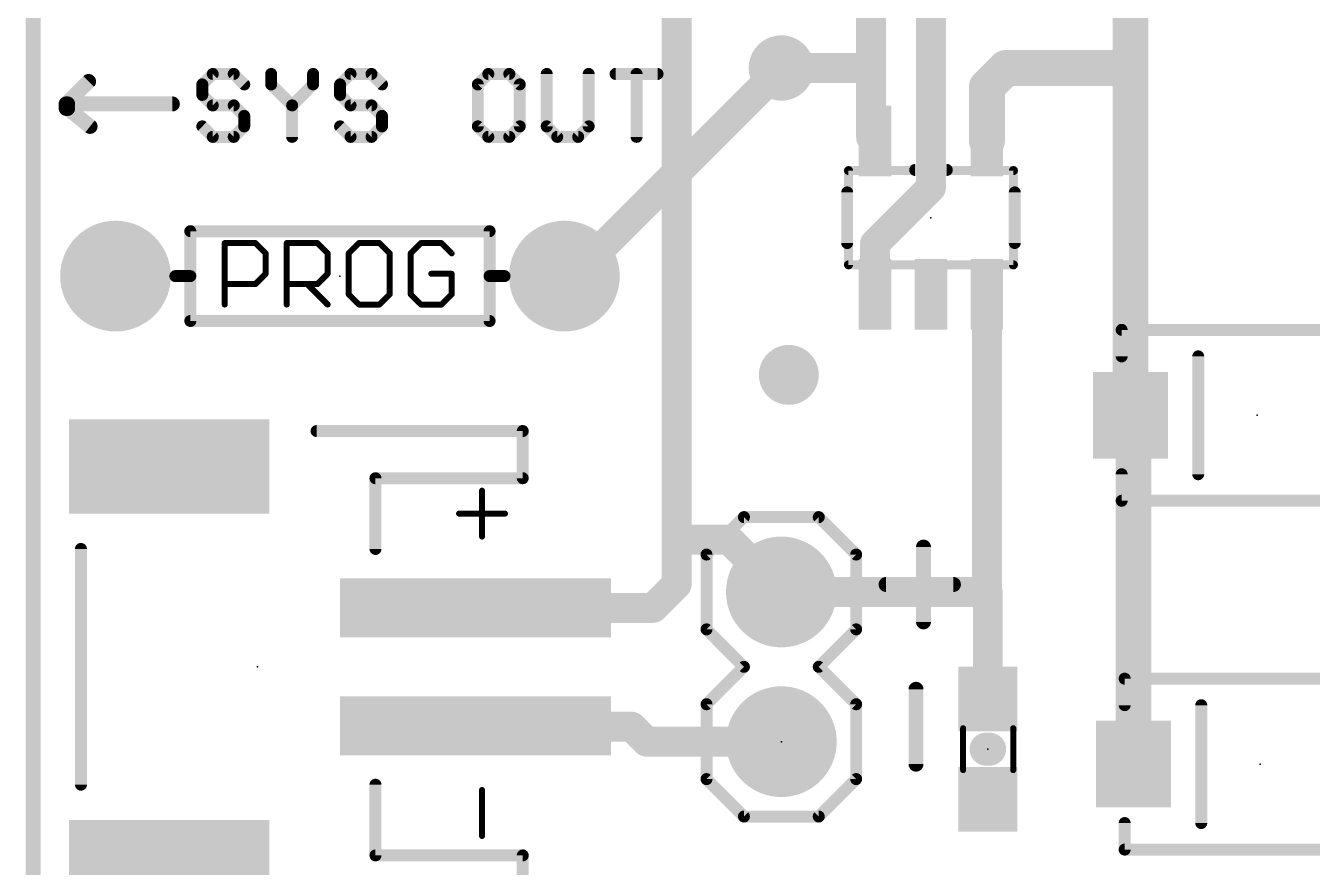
# Model space of a CAD drawing. Extents: x -20 to 87, y -15 to 38.
# Drawn here: x -1.4 to 20.44, y 8.03 to 22.31 of the extents above; entities that cross this region are included whole.
import ezdxf

# ---------------------------------------------------------------- set-up
doc = ezdxf.new("R2010")
doc.units = 0
for name, color, linetype in [('1', 12, 'CONTINUOUS'), ('16', 132, 'CONTINUOUS'), ('17', 110, 'CONTINUOUS'), ('18', 110, 'CONTINUOUS'), ('20', 53, 'CONTINUOUS'), ('21', 41, 'CONTINUOUS'), ('23', 53, 'CONTINUOUS'), ('51', 53, 'CONTINUOUS')]:
    doc.layers.add(name, color=color, linetype=linetype)

# ---------------------------------------------------------------- blocks, each defined once
blk = doc.blocks.new('RECT')
blk.add_solid([(-0.5, -0.5), (0.5, -0.5), (-0.5, 0.5), (0.5, 0.5)])
blk = doc.blocks.new('ROUNDP')
at = {"const_width": 0.5}
blk.add_lwpolyline([(0, -0.25, 1), (0, 0.25, 1), (0, -0.25)], format="xyb", dxfattribs=at)
blk = doc.blocks.new('ROUNDV')
at = {"const_width": 0.5}
blk.add_lwpolyline([(0, -0.25, 1), (0, 0.25, 1), (0, -0.25)], format="xyb", dxfattribs=at)

msp = doc.modelspace()

# ---------------------------------------------------------------- linework, layer by layer
at = {"layer": '1'}
for points, const_width in [([(-1.27, 0), (-1.27, 38.1)], 0.254), ([(12.954, 21.59), (12.954, 29.1084)], 0.508), ([(9.652, 13.589), (9.652, 27.67)], 0.508), ([(17.3572, 21.59), (17.3572, 25.2702)], 0.6096), ([(13.97, 19.558), (13.97, 24.042)], 0.508), ([(11.43, 21.59), (12.954, 21.59)], 0.508), ([(12.954, 20.4161), (12.954, 21.59)], 0.508), ([(14.92, 21.27), (15.24, 21.59)], 0.6096), ([(15.24, 21.59), (17.3572, 21.59)], 0.6096), ([(17.3572, 15.6972), (17.3572, 21.59)], 0.6096), ([(14.92, 20.3501), (14.92, 21.27)], 0.6096), ([(12.954, 20.4161), (13.02, 20.3501)], 0.508), ([(13.02, 18.608), (13.97, 19.558)], 0.508), ([(13.02, 17.7499), (13.02, 18.608)], 0.508), ([(14.92, 17.7499), (14.92, 12.7)], 0.508), ([(17.408, 15.6464), (17.3572, 15.6972)], 0.6096), ([(17.408, 9.779), (17.408, 15.6464)], 0.6096), ([(9.652, 12.827), (9.652, 13.589)], 0.508), ([(10.541, 13.589), (9.652, 13.589)], 0.508), ([(11.43, 12.7), (10.541, 13.589)], 0.508), ([(9.255, 12.43), (9.652, 12.827)], 0.508), ([(11.43, 12.7), (14.92, 12.7)], 0.508), ([(14.9352, 12.6848), (14.92, 12.7)], 0.508), ([(14.9352, 10.883), (14.9352, 12.6848)], 0.508), ([(6.24, 12.43), (9.255, 12.43)], 0.508), ([(7.747, 10.414), (7.62, 10.287)], 0.508), ([(8.89, 10.414), (7.747, 10.414)], 0.508), ([(9.144, 10.16), (8.89, 10.414)], 0.508), ([(11.43, 10.16), (9.144, 10.16)], 0.508)]:
    msp.add_lwpolyline(points, dxfattribs=dict(at, const_width=const_width))
for points, const_width in [([(11.43, 21.717, 1), (11.43, 21.463)], 0.254), ([(13.081, 21.59, 1), (12.827, 21.59)], 0.254), ([(12.954, 21.463, 1), (12.954, 21.717)], 0.254), ([(15.24, 21.7424, 1), (15.24, 21.4376)], 0.3048), ([(15.3478, 21.4822, 1), (15.1322, 21.6978)], 0.3048), ([(17.5096, 21.59, 1), (17.2048, 21.59)], 0.3048), ([(17.3572, 21.4376, 1), (17.3572, 21.7424)], 0.3048), ([(12.827, 21.59, 1), (13.081, 21.59)], 0.254), ([(17.2048, 21.59, 1), (17.5096, 21.59)], 0.3048), ([(14.8122, 21.3778, 1), (15.0278, 21.1622)], 0.3048), ([(15.0724, 21.27, 1), (14.7676, 21.27)], 0.3048), ([(13.0438, 20.5059, 1), (12.8642, 20.3263)], 0.254), ([(12.827, 20.4161, 1), (13.081, 20.4161)], 0.254), ([(12.9302, 20.2603, 1), (13.1098, 20.4399)], 0.254), ([(14.7676, 20.3501, 1), (15.0724, 20.3501)], 0.3048), ([(13.843, 19.558, 1), (14.097, 19.558)], 0.254), ([(14.0598, 19.4682, 1), (13.8802, 19.6478)], 0.254), ([(13.147, 18.608, 1), (12.893, 18.608)], 0.254), ([(12.9302, 18.6978, 1), (13.1098, 18.5182)], 0.254), ([(15.047, 17.7499, 1), (14.793, 17.7499)], 0.254), ([(12.893, 17.7499, 1), (13.147, 17.7499)], 0.254), ([(17.465, 15.805, 1), (17.2494, 15.5894)], 0.3048), ([(17.5604, 15.6464, 1), (17.2556, 15.6464)], 0.3048), ([(17.2048, 15.6972, 1), (17.5096, 15.6972)], 0.3048), ([(17.3002, 15.5386, 1), (17.5158, 15.7542)], 0.3048), ([(9.779, 13.589, 1), (9.525, 13.589)], 0.254), ([(9.652, 13.716, 1), (9.652, 13.462)], 0.254), ([(10.6308, 13.6788, 1), (10.4512, 13.4992)], 0.254), ([(10.541, 13.462, 1), (10.541, 13.716)], 0.254), ([(9.525, 13.589, 1), (9.779, 13.589)], 0.254), ([(9.525, 12.827, 1), (9.779, 12.827)], 0.254), ([(9.7418, 12.7372, 1), (9.5622, 12.9168)], 0.254), ([(11.43, 12.827, 1), (11.43, 12.573)], 0.254), ([(11.3402, 12.6102, 1), (11.5198, 12.7898)], 0.254), ([(15.0098, 12.7898, 1), (14.8302, 12.6102)], 0.254), ([(15.0622, 12.6848, 1), (14.8082, 12.6848)], 0.254), ([(14.8454, 12.595, 1), (15.025, 12.7746)], 0.254), ([(14.92, 12.573, 1), (14.92, 12.827)], 0.254), ([(6.24, 12.557, 1), (6.24, 12.303)], 0.254), ([(9.255, 12.303, 1), (9.255, 12.557)], 0.254), ([(14.793, 12.7, 1), (15.047, 12.7)], 0.254), ([(9.1652, 12.5198, 1), (9.3448, 12.3402)], 0.254), ([(14.8082, 10.883, 1), (15.0622, 10.883)], 0.254), ([(7.5302, 10.3768, 1), (7.7098, 10.1972)], 0.254), ([(7.747, 10.541, 1), (7.747, 10.287)], 0.254), ([(7.8368, 10.3242, 1), (7.6572, 10.5038)], 0.254), ([(8.9798, 10.5038, 1), (8.8002, 10.3242)], 0.254), ([(8.89, 10.287, 1), (8.89, 10.541)], 0.254), ([(9.144, 10.287, 1), (9.144, 10.033)], 0.254), ([(9.0542, 10.0702, 1), (9.2338, 10.2498)], 0.254), ([(11.43, 10.033, 1), (11.43, 10.287)], 0.254), ([(17.2556, 9.779, 1), (17.5604, 9.779)], 0.3048)]:
    msp.add_lwpolyline(points, format="xyb", dxfattribs=dict(at, const_width=const_width))
at = {"layer": '16'}
for points, const_width in [([(-1.27, 0), (-1.27, 38.1)], 0.254), ([(7.8994, 18.0594), (11.43, 21.59)], 0.508), ([(7.747, 18.0594), (7.8994, 18.0594)], 0.508)]:
    msp.add_lwpolyline(points, dxfattribs=dict(at, const_width=const_width))
at = {"layer": '16', "const_width": 0.254}
for points in [[(11.5198, 21.5002, 1), (11.3402, 21.6798)], [(7.747, 18.1864, 1), (7.747, 17.9324)], [(7.8096, 18.1492, 1), (7.9892, 17.9696)], [(7.8994, 17.9324, 1), (7.8994, 18.1864)]]:
    msp.add_lwpolyline(points, format="xyb", dxfattribs=at)
at = {"layer": '20', "const_width": 0.254}
msp.add_lwpolyline([(-1.27, 38.1), (-1.27, 0)], dxfattribs=at)
at = {"layer": '21'}
for points, const_width in [([(-0.7112, 20.9804), (-0.3302, 21.3614)], 0.254), ([(1.7782, 21.4893), (1.6002, 21.3114)], 0.2032), ([(1.6002, 21.3114), (1.6002, 21.1334)], 0.2032), ([(2.1341, 21.4893), (1.7782, 21.4893)], 0.2032), ([(2.312, 21.3114), (2.1341, 21.4893)], 0.2032), ([(2.7696, 21.4893), (2.7696, 21.3114)], 0.2032), ([(2.7696, 21.3114), (3.1255, 20.9555)], 0.2032), ([(3.1255, 20.9555), (3.4814, 21.3114)], 0.2032), ([(3.4814, 21.3114), (3.4814, 21.4893)], 0.2032), ([(4.1169, 21.4893), (3.939, 21.3114)], 0.2032), ([(3.939, 21.3114), (3.939, 21.1334)], 0.2032), ([(4.4729, 21.4893), (4.1169, 21.4893)], 0.2032), ([(4.6508, 21.3114), (4.4729, 21.4893)], 0.2032), ([(6.4557, 21.4893), (6.2778, 21.3114)], 0.2032), ([(6.2778, 21.3114), (6.2778, 20.5996)], 0.2032), ([(6.8116, 21.4893), (6.4557, 21.4893)], 0.2032), ([(6.9896, 21.3114), (6.8116, 21.4893)], 0.2032), ([(6.9896, 20.5996), (6.9896, 21.3114)], 0.2032), ([(7.4472, 21.4893), (7.4472, 20.5996)], 0.2032), ([(8.159, 20.5996), (8.159, 21.4893)], 0.2032), ([(8.6166, 21.4893), (9.3284, 21.4893)], 0.2032), ([(8.9725, 20.4216), (8.9725, 21.4893)], 0.2032), ([(1.6002, 21.1334), (1.7782, 20.9555)], 0.2032), ([(3.939, 21.1334), (4.1169, 20.9555)], 0.2032), ([(-0.6858, 20.9804), (-0.7112, 20.955)], 0.254), ([(-0.7112, 20.955), (-0.7112, 20.9804)], 0.254), ([(-0.7112, 20.9042), (-0.6858, 20.9042)], 0.254), ([(1.0922, 20.9804), (-0.6858, 20.9804)], 0.254), ([(-0.6858, 20.9042), (-0.3048, 20.5994)], 0.254), ([(1.7782, 20.9555), (2.1341, 20.9555)], 0.2032), ([(2.1341, 20.9555), (2.312, 20.7775)], 0.2032), ([(3.1255, 20.9555), (3.1255, 20.4216)], 0.2032), ([(4.1169, 20.9555), (4.4729, 20.9555)], 0.2032), ([(4.4729, 20.9555), (4.6508, 20.7775)], 0.2032), ([(2.312, 20.7775), (2.312, 20.5996)], 0.2032), ([(4.6508, 20.7775), (4.6508, 20.5996)], 0.2032), ([(1.7782, 20.4216), (1.6002, 20.5996)], 0.2032), ([(2.312, 20.5996), (2.1341, 20.4216)], 0.2032), ([(4.1169, 20.4216), (3.939, 20.5996)], 0.2032), ([(4.6508, 20.5996), (4.4729, 20.4216)], 0.2032), ([(6.2778, 20.5996), (6.4557, 20.4216)], 0.2032), ([(6.8116, 20.4216), (6.9896, 20.5996)], 0.2032), ([(7.4472, 20.5996), (7.6251, 20.4216)], 0.2032), ([(7.981, 20.4216), (8.159, 20.5996)], 0.2032), ([(2.1341, 20.4216), (1.7782, 20.4216)], 0.2032), ([(4.4729, 20.4216), (4.1169, 20.4216)], 0.2032), ([(6.4557, 20.4216), (6.8116, 20.4216)], 0.2032), ([(7.6251, 20.4216), (7.981, 20.4216)], 0.2032), ([(13.7016, 19.8604), (14.2384, 19.8604)], 0.2032), ([(12.5476, 18.6206), (12.5476, 19.4794)], 0.2032), ([(15.3924, 19.4794), (15.3924, 18.6206)], 0.2032), ([(1.397, 18.8214), (6.477, 18.8214)], 0.2032), ([(1.397, 18.0594), (1.397, 18.8214)], 0.2032), ([(6.477, 18.8214), (6.477, 18.0594)], 0.2032), ([(1.9812, 17.5768), (1.9812, 18.6191)], 0.1016), ([(1.9812, 18.6191), (2.5023, 18.6191)], 0.1016), ([(2.5023, 18.6191), (2.6761, 18.4454)], 0.1016), ([(3.0337, 17.5768), (3.0337, 18.6191)], 0.1016), ([(3.0337, 18.6191), (3.5548, 18.6191)], 0.1016), ([(3.5548, 18.6191), (3.7285, 18.4454)], 0.1016), ([(4.2598, 18.6191), (4.0861, 18.4454)], 0.1016), ([(4.6073, 18.6191), (4.2598, 18.6191)], 0.1016), ([(4.781, 18.4454), (4.6073, 18.6191)], 0.1016), ([(5.3123, 18.6191), (5.1386, 18.4454)], 0.1016), ([(5.6597, 18.6191), (5.3123, 18.6191)], 0.1016), ([(5.8334, 18.4454), (5.6597, 18.6191)], 0.1016), ([(2.6761, 18.4454), (2.6761, 18.0979)], 0.1016), ([(3.7285, 18.4454), (3.7285, 18.0979)], 0.1016), ([(4.0861, 18.4454), (4.0861, 17.7505)], 0.1016), ([(4.781, 17.7505), (4.781, 18.4454)], 0.1016), ([(5.1386, 18.4454), (5.1386, 17.7505)], 0.1016), ([(1.397, 18.0594), (1.143, 18.0594)], 0.2032), ([(1.397, 17.2974), (1.397, 18.0594)], 0.2032), ([(2.6761, 18.0979), (2.5023, 17.9242)], 0.1016), ([(3.7285, 18.0979), (3.5548, 17.9242)], 0.1016), ([(5.8334, 18.0979), (5.486, 18.0979)], 0.1016), ([(5.8334, 17.7505), (5.8334, 18.0979)], 0.1016), ([(6.477, 18.0594), (6.477, 17.2974)], 0.2032), ([(6.477, 18.0594), (6.731, 18.0594)], 0.2032), ([(2.5023, 17.9242), (1.9812, 17.9242)], 0.1016), ([(3.5548, 17.9242), (3.0337, 17.9242)], 0.1016), ([(3.3811, 17.9242), (3.7285, 17.5768)], 0.1016), ([(4.0861, 17.7505), (4.2598, 17.5768)], 0.1016), ([(4.6073, 17.5768), (4.781, 17.7505)], 0.1016), ([(5.1386, 17.7505), (5.3123, 17.5768)], 0.1016), ([(5.6597, 17.5768), (5.8334, 17.7505)], 0.1016), ([(4.2598, 17.5768), (4.6073, 17.5768)], 0.1016), ([(5.3123, 17.5768), (5.6597, 17.5768)], 0.1016), ([(6.477, 17.2974), (1.397, 17.2974)], 0.2032), ([(17.2072, 16.6972), (17.2072, 17.1472)], 0.2032), ([(17.2072, 17.1472), (21.8072, 17.1472)], 0.2032), ([(18.5072, 14.6972), (18.5072, 16.6972)], 0.2032), ([(7.04, 15.43), (3.54, 15.43)], 0.2032), ([(7.04, 14.63), (7.04, 15.43)], 0.2032), ([(4.54, 13.43), (4.54, 14.63)], 0.2032), ([(4.54, 14.63), (7.04, 14.63)], 0.2032), ([(17.2072, 14.2472), (17.2072, 14.6972)], 0.2032), ([(21.8072, 14.2472), (17.2072, 14.2472)], 0.2032), ([(10.16, 13.335), (10.795, 13.97)], 0.2032), ([(10.795, 13.97), (12.065, 13.97)], 0.2032), ([(12.065, 13.97), (12.7, 13.335)], 0.2032), ([(13.843, 12.192), (13.843, 13.462)], 0.254), ([(-0.46, 13.43), (-0.46, 9.43)], 0.2032), ([(10.16, 12.065), (10.16, 13.335)], 0.2032), ([(12.7, 13.335), (12.7, 12.065)], 0.2032), ([(13.208, 12.827), (14.351, 12.827)], 0.254), ([(10.795, 11.43), (10.16, 12.065)], 0.2032), ([(12.7, 12.065), (12.065, 11.43)], 0.2032), ([(10.16, 10.795), (10.795, 11.43)], 0.2032), ([(12.065, 11.43), (12.7, 10.795)], 0.2032), ([(13.716, 11.049), (13.716, 9.779)], 0.254), ([(17.258, 10.779), (17.258, 11.229)], 0.2032), ([(17.258, 11.229), (21.858, 11.229)], 0.2032), ([(10.16, 9.525), (10.16, 10.795)], 0.2032), ([(12.7, 10.795), (12.7, 9.525)], 0.2032), ([(18.558, 8.779), (18.558, 10.779)], 0.2032), ([(14.9657, 10.033), (14.9047, 10.033)], 0.5588), ([(10.16, 9.525), (10.795, 8.89)], 0.2032), ([(12.065, 8.89), (12.7, 9.525)], 0.2032), ([(4.54, 8.23), (4.54, 9.43)], 0.2032), ([(10.795, 8.89), (12.065, 8.89)], 0.2032), ([(17.258, 8.329), (17.258, 8.779)], 0.2032), ([(7.04, 8.23), (4.54, 8.23)], 0.2032), ([(7.04, 7.43), (7.04, 8.23)], 0.2032), ([(21.858, 8.329), (17.258, 8.329)], 0.2032)]:
    msp.add_lwpolyline(points, dxfattribs=dict(at, const_width=const_width))
for points, const_width in [([(-0.2853, 21.3165, 1), (-0.3751, 21.4063)], 0.127), ([(1.651, 21.3114, 1), (1.5494, 21.3114)], 0.1016), ([(1.7782, 21.5401, 1), (1.7782, 21.4385)], 0.1016), ([(1.8141, 21.4534, 1), (1.7422, 21.5252)], 0.1016), ([(2.17, 21.5252, 1), (2.0981, 21.4534)], 0.1016), ([(2.1341, 21.4385, 1), (2.1341, 21.5401)], 0.1016), ([(2.8204, 21.4893, 1), (2.7188, 21.4893)], 0.1016), ([(2.8055, 21.3473, 1), (2.7337, 21.2754)], 0.1016), ([(3.5322, 21.4893, 1), (3.4306, 21.4893)], 0.1016), ([(3.5173, 21.2754, 1), (3.4455, 21.3473)], 0.1016), ([(3.9898, 21.3114, 1), (3.8882, 21.3114)], 0.1016), ([(4.1169, 21.5401, 1), (4.1169, 21.4385)], 0.1016), ([(4.1529, 21.4534, 1), (4.081, 21.5252)], 0.1016), ([(4.5088, 21.5252, 1), (4.4369, 21.4534)], 0.1016), ([(4.4729, 21.4385, 1), (4.4729, 21.5401)], 0.1016), ([(6.3286, 21.3114, 1), (6.227, 21.3114)], 0.1016), ([(6.4557, 21.5401, 1), (6.4557, 21.4385)], 0.1016), ([(6.4917, 21.4534, 1), (6.4198, 21.5252)], 0.1016), ([(6.8476, 21.5252, 1), (6.7757, 21.4534)], 0.1016), ([(6.8116, 21.4385, 1), (6.8116, 21.5401)], 0.1016), ([(7.0404, 21.3114, 1), (6.9388, 21.3114)], 0.1016), ([(7.498, 21.4893, 1), (7.3964, 21.4893)], 0.1016), ([(8.2098, 21.4893, 1), (8.1082, 21.4893)], 0.1016), ([(8.6166, 21.5401, 1), (8.6166, 21.4385)], 0.1016), ([(9.0233, 21.4893, 1), (8.9217, 21.4893)], 0.1016), ([(9.3284, 21.4385, 1), (9.3284, 21.5401)], 0.1016), ([(1.5643, 21.3473, 1), (1.6361, 21.2754)], 0.1016), ([(1.6361, 21.1693, 1), (1.5643, 21.0975)], 0.1016), ([(2.2761, 21.2754, 1), (2.3479, 21.3473)], 0.1016), ([(2.7188, 21.3114, 1), (2.8204, 21.3114)], 0.1016), ([(3.4306, 21.3114, 1), (3.5322, 21.3114)], 0.1016), ([(3.9031, 21.3473, 1), (3.9749, 21.2754)], 0.1016), ([(3.9749, 21.1693, 1), (3.9031, 21.0975)], 0.1016), ([(4.6149, 21.2754, 1), (4.6867, 21.3473)], 0.1016), ([(6.2419, 21.3473, 1), (6.3137, 21.2754)], 0.1016), ([(6.9537, 21.2754, 1), (7.0255, 21.3473)], 0.1016), ([(-0.6477, 20.9804, 1), (-0.7747, 20.9804)], 0.127), ([(-0.7561, 21.0253, 1), (-0.6663, 20.9355)], 0.127), ([(-0.7561, 20.9999, 1), (-0.6663, 20.9101)], 0.127), ([(-0.7112, 20.9677, 1), (-0.7112, 20.8407)], 0.127), ([(-0.7747, 20.955, 1), (-0.6477, 20.955)], 0.127), ([(-0.6858, 21.0439, 1), (-0.6858, 20.9169)], 0.127), ([(-0.6461, 20.9538, 1), (-0.7255, 20.8546)], 0.127), ([(-0.6409, 20.9355, 1), (-0.7307, 21.0253)], 0.127), ([(-0.6858, 20.8407, 1), (-0.6858, 20.9677)], 0.127), ([(1.0922, 20.9169, 1), (1.0922, 21.0439)], 0.127), ([(1.5494, 21.1334, 1), (1.651, 21.1334)], 0.1016), ([(1.7782, 21.0063, 1), (1.7782, 20.9047)], 0.1016), ([(1.7422, 20.9195, 1), (1.8141, 20.9914)], 0.1016), ([(2.17, 20.9914, 1), (2.0981, 20.9195)], 0.1016), ([(2.1341, 20.9047, 1), (2.1341, 21.0063)], 0.1016), ([(3.1763, 20.9555, 1), (3.0747, 20.9555)], 0.1016), ([(3.0896, 20.9914, 1), (3.1614, 20.9195)], 0.1016), ([(3.0896, 20.9195, 1), (3.1614, 20.9914)], 0.1016), ([(3.8882, 21.1334, 1), (3.9898, 21.1334)], 0.1016), ([(4.1169, 21.0063, 1), (4.1169, 20.9047)], 0.1016), ([(4.081, 20.9195, 1), (4.1529, 20.9914)], 0.1016), ([(4.5088, 20.9914, 1), (4.4369, 20.9195)], 0.1016), ([(4.4729, 20.9047, 1), (4.4729, 21.0063)], 0.1016), ([(2.3628, 20.7775, 1), (2.2612, 20.7775)], 0.1016), ([(2.2761, 20.7416, 1), (2.3479, 20.8134)], 0.1016), ([(4.7016, 20.7775, 1), (4.6, 20.7775)], 0.1016), ([(4.6149, 20.7416, 1), (4.6867, 20.8134)], 0.1016), ([(-0.3445, 20.5498, 1), (-0.2651, 20.649)], 0.127), ([(1.6361, 20.6355, 1), (1.5643, 20.5636)], 0.1016), ([(2.2612, 20.5996, 1), (2.3628, 20.5996)], 0.1016), ([(2.3479, 20.5636, 1), (2.2761, 20.6355)], 0.1016), ([(3.9749, 20.6355, 1), (3.9031, 20.5636)], 0.1016), ([(4.6, 20.5996, 1), (4.7016, 20.5996)], 0.1016), ([(4.6867, 20.5636, 1), (4.6149, 20.6355)], 0.1016), ([(6.3137, 20.6355, 1), (6.2419, 20.5636)], 0.1016), ([(6.227, 20.5996, 1), (6.3286, 20.5996)], 0.1016), ([(6.9388, 20.5996, 1), (7.0404, 20.5996)], 0.1016), ([(7.0255, 20.5636, 1), (6.9537, 20.6355)], 0.1016), ([(7.4831, 20.6355, 1), (7.4113, 20.5636)], 0.1016), ([(7.3964, 20.5996, 1), (7.498, 20.5996)], 0.1016), ([(8.1082, 20.5996, 1), (8.2098, 20.5996)], 0.1016), ([(8.1949, 20.5636, 1), (8.1231, 20.6355)], 0.1016), ([(1.7782, 20.4724, 1), (1.7782, 20.3708)], 0.1016), ([(1.7422, 20.3857, 1), (1.8141, 20.4575)], 0.1016), ([(2.0981, 20.4575, 1), (2.17, 20.3857)], 0.1016), ([(2.1341, 20.3708, 1), (2.1341, 20.4724)], 0.1016), ([(3.0747, 20.4216, 1), (3.1763, 20.4216)], 0.1016), ([(4.1169, 20.4724, 1), (4.1169, 20.3708)], 0.1016), ([(4.081, 20.3857, 1), (4.1529, 20.4575)], 0.1016), ([(4.4369, 20.4575, 1), (4.5088, 20.3857)], 0.1016), ([(4.4729, 20.3708, 1), (4.4729, 20.4724)], 0.1016), ([(6.4557, 20.4724, 1), (6.4557, 20.3708)], 0.1016), ([(6.4198, 20.3857, 1), (6.4917, 20.4575)], 0.1016), ([(6.7757, 20.4575, 1), (6.8476, 20.3857)], 0.1016), ([(6.8116, 20.3708, 1), (6.8116, 20.4724)], 0.1016), ([(7.6251, 20.4724, 1), (7.6251, 20.3708)], 0.1016), ([(7.5892, 20.3857, 1), (7.6611, 20.4575)], 0.1016), ([(7.9451, 20.4575, 1), (8.017, 20.3857)], 0.1016), ([(7.981, 20.3708, 1), (7.981, 20.4724)], 0.1016), ([(8.9217, 20.4216, 1), (9.0233, 20.4216)], 0.1016), ([(13.7016, 19.9112, 1), (13.7016, 19.8096)], 0.1016), ([(14.2384, 19.8096, 1), (14.2384, 19.9112)], 0.1016), ([(12.5984, 19.4794, 1), (12.4968, 19.4794)], 0.1016), ([(15.4432, 19.4794, 1), (15.3416, 19.4794)], 0.1016), ([(1.397, 18.8722, 1), (1.397, 18.7706)], 0.1016), ([(1.4478, 18.8214, 1), (1.3462, 18.8214)], 0.1016), ([(6.5278, 18.8214, 1), (6.4262, 18.8214)], 0.1016), ([(6.477, 18.7706, 1), (6.477, 18.8722)], 0.1016), ([(2.0066, 18.6191, 1), (1.9558, 18.6191)], 0.0508), ([(1.9812, 18.6445, 1), (1.9812, 18.5937)], 0.0508), ([(2.5203, 18.6371, 1), (2.4844, 18.6011)], 0.0508), ([(2.5023, 18.5937, 1), (2.5023, 18.6445)], 0.0508), ([(3.0591, 18.6191, 1), (3.0083, 18.6191)], 0.0508), ([(3.0337, 18.6445, 1), (3.0337, 18.5937)], 0.0508), ([(3.5728, 18.6371, 1), (3.5368, 18.6011)], 0.0508), ([(3.5548, 18.5937, 1), (3.5548, 18.6445)], 0.0508), ([(4.2598, 18.6445, 1), (4.2598, 18.5937)], 0.0508), ([(4.2778, 18.6011, 1), (4.2419, 18.6371)], 0.0508), ([(4.6252, 18.6371, 1), (4.5893, 18.6011)], 0.0508), ([(4.6073, 18.5937, 1), (4.6073, 18.6445)], 0.0508), ([(5.3123, 18.6445, 1), (5.3123, 18.5937)], 0.0508), ([(5.3303, 18.6011, 1), (5.2943, 18.6371)], 0.0508), ([(5.6777, 18.6371, 1), (5.6418, 18.6011)], 0.0508), ([(5.6597, 18.5937, 1), (5.6597, 18.6445)], 0.0508), ([(12.4968, 18.6206, 1), (12.5984, 18.6206)], 0.1016), ([(15.3416, 18.6206, 1), (15.4432, 18.6206)], 0.1016), ([(2.7015, 18.4454, 1), (2.6507, 18.4454)], 0.0508), ([(2.6581, 18.4274, 1), (2.694, 18.4633)], 0.0508), ([(3.7539, 18.4454, 1), (3.7031, 18.4454)], 0.0508), ([(3.7106, 18.4274, 1), (3.7465, 18.4633)], 0.0508), ([(4.1115, 18.4454, 1), (4.0607, 18.4454)], 0.0508), ([(4.0682, 18.4633, 1), (4.1041, 18.4274)], 0.0508), ([(4.8064, 18.4454, 1), (4.7556, 18.4454)], 0.0508), ([(4.763, 18.4274, 1), (4.7989, 18.4633)], 0.0508), ([(5.164, 18.4454, 1), (5.1132, 18.4454)], 0.0508), ([(5.1206, 18.4633, 1), (5.1565, 18.4274)], 0.0508), ([(5.8155, 18.4274, 1), (5.8514, 18.4633)], 0.0508), ([(1.143, 18.1102, 1), (1.143, 18.0086)], 0.1016), ([(1.4478, 18.0594, 1), (1.3462, 18.0594)], 0.1016), ([(1.397, 18.0086, 1), (1.397, 18.1102)], 0.1016), ([(2.694, 18.08, 1), (2.6581, 18.1159)], 0.0508), ([(3.7465, 18.08, 1), (3.7106, 18.1159)], 0.0508), ([(5.486, 18.1233, 1), (5.486, 18.0725)], 0.0508), ([(5.8588, 18.0979, 1), (5.808, 18.0979)], 0.0508), ([(5.8334, 18.0725, 1), (5.8334, 18.1233)], 0.0508), ([(6.5278, 18.0594, 1), (6.4262, 18.0594)], 0.1016), ([(6.477, 18.1102, 1), (6.477, 18.0086)], 0.1016), ([(6.731, 18.0086, 1), (6.731, 18.1102)], 0.1016), ([(1.3462, 18.0594, 1), (1.4478, 18.0594)], 0.1016), ([(1.9812, 17.9496, 1), (1.9812, 17.8988)], 0.0508), ([(2.4844, 17.9422, 1), (2.5203, 17.9063)], 0.0508), ([(2.5023, 17.8988, 1), (2.5023, 17.9496)], 0.0508), ([(2.6507, 18.0979, 1), (2.7015, 18.0979)], 0.0508), ([(3.0337, 17.9496, 1), (3.0337, 17.8988)], 0.0508), ([(3.399, 17.9422, 1), (3.3631, 17.9063)], 0.0508), ([(3.5368, 17.9422, 1), (3.5728, 17.9063)], 0.0508), ([(3.5548, 17.8988, 1), (3.5548, 17.9496)], 0.0508), ([(3.7031, 18.0979, 1), (3.7539, 18.0979)], 0.0508), ([(6.4262, 18.0594, 1), (6.5278, 18.0594)], 0.1016), ([(4.0607, 17.7505, 1), (4.1115, 17.7505)], 0.0508), ([(4.1041, 17.7685, 1), (4.0682, 17.7326)], 0.0508), ([(4.7556, 17.7505, 1), (4.8064, 17.7505)], 0.0508), ([(4.7989, 17.7326, 1), (4.763, 17.7685)], 0.0508), ([(5.1565, 17.7685, 1), (5.1206, 17.7326)], 0.0508), ([(5.1132, 17.7505, 1), (5.164, 17.7505)], 0.0508), ([(5.808, 17.7505, 1), (5.8588, 17.7505)], 0.0508), ([(5.8514, 17.7326, 1), (5.8155, 17.7685)], 0.0508), ([(1.9558, 17.5768, 1), (2.0066, 17.5768)], 0.0508), ([(3.0083, 17.5768, 1), (3.0591, 17.5768)], 0.0508), ([(3.7106, 17.5588, 1), (3.7465, 17.5948)], 0.0508), ([(4.2598, 17.6022, 1), (4.2598, 17.5514)], 0.0508), ([(4.2419, 17.5588, 1), (4.2778, 17.5948)], 0.0508), ([(4.5893, 17.5948, 1), (4.6252, 17.5588)], 0.0508), ([(4.6073, 17.5514, 1), (4.6073, 17.6022)], 0.0508), ([(5.3123, 17.6022, 1), (5.3123, 17.5514)], 0.0508), ([(5.2943, 17.5588, 1), (5.3303, 17.5948)], 0.0508), ([(5.6418, 17.5948, 1), (5.6777, 17.5588)], 0.0508), ([(5.6597, 17.5514, 1), (5.6597, 17.6022)], 0.0508), ([(1.397, 17.3482, 1), (1.397, 17.2466)], 0.1016), ([(1.3462, 17.2974, 1), (1.4478, 17.2974)], 0.1016), ([(6.4262, 17.2974, 1), (6.5278, 17.2974)], 0.1016), ([(6.477, 17.2466, 1), (6.477, 17.3482)], 0.1016), ([(17.258, 17.1472, 1), (17.1564, 17.1472)], 0.1016), ([(17.2072, 17.198, 1), (17.2072, 17.0964)], 0.1016), ([(17.1564, 16.6972, 1), (17.258, 16.6972)], 0.1016), ([(18.558, 16.6972, 1), (18.4564, 16.6972)], 0.1016), ([(3.54, 15.4808, 1), (3.54, 15.3792)], 0.1016), ([(7.0908, 15.43, 1), (6.9892, 15.43)], 0.1016), ([(7.04, 15.3792, 1), (7.04, 15.4808)], 0.1016), ([(4.5908, 14.63, 1), (4.4892, 14.63)], 0.1016), ([(4.54, 14.6808, 1), (4.54, 14.5792)], 0.1016), ([(6.9892, 14.63, 1), (7.0908, 14.63)], 0.1016), ([(7.04, 14.5792, 1), (7.04, 14.6808)], 0.1016), ([(17.258, 14.6972, 1), (17.1564, 14.6972)], 0.1016), ([(18.4564, 14.6972, 1), (18.558, 14.6972)], 0.1016), ([(17.2072, 14.298, 1), (17.2072, 14.1964)], 0.1016), ([(17.1564, 14.2472, 1), (17.258, 14.2472)], 0.1016), ([(10.795, 14.0208, 1), (10.795, 13.9192)], 0.1016), ([(10.8309, 13.9341, 1), (10.7591, 14.0059)], 0.1016), ([(12.1009, 14.0059, 1), (12.0291, 13.9341)], 0.1016), ([(12.065, 13.9192, 1), (12.065, 14.0208)], 0.1016), ([(13.9065, 13.462, 1), (13.7795, 13.462)], 0.127), ([(-0.4092, 13.43, 1), (-0.5108, 13.43)], 0.1016), ([(4.4892, 13.43, 1), (4.5908, 13.43)], 0.1016), ([(10.2108, 13.335, 1), (10.1092, 13.335)], 0.1016), ([(10.1241, 13.3709, 1), (10.1959, 13.2991)], 0.1016), ([(12.7508, 13.335, 1), (12.6492, 13.335)], 0.1016), ([(12.6641, 13.2991, 1), (12.7359, 13.3709)], 0.1016), ([(13.208, 12.8905, 1), (13.208, 12.7635)], 0.127), ([(14.351, 12.7635, 1), (14.351, 12.8905)], 0.127), ([(13.7795, 12.192, 1), (13.9065, 12.192)], 0.127), ([(10.1959, 12.1009, 1), (10.1241, 12.0291)], 0.1016), ([(10.1092, 12.065, 1), (10.2108, 12.065)], 0.1016), ([(12.6492, 12.065, 1), (12.7508, 12.065)], 0.1016), ([(12.7359, 12.0291, 1), (12.6641, 12.1009)], 0.1016), ([(10.8309, 11.3941, 1), (10.7591, 11.4659)], 0.1016), ([(10.7591, 11.3941, 1), (10.8309, 11.4659)], 0.1016), ([(12.1009, 11.4659, 1), (12.0291, 11.3941)], 0.1016), ([(12.0291, 11.4659, 1), (12.1009, 11.3941)], 0.1016), ([(13.7795, 11.049, 1), (13.6525, 11.049)], 0.127), ([(17.3088, 11.229, 1), (17.2072, 11.229)], 0.1016), ([(17.258, 11.2798, 1), (17.258, 11.1782)], 0.1016), ([(10.2108, 10.795, 1), (10.1092, 10.795)], 0.1016), ([(10.1241, 10.8309, 1), (10.1959, 10.7591)], 0.1016), ([(12.7508, 10.795, 1), (12.6492, 10.795)], 0.1016), ([(12.6641, 10.7591, 1), (12.7359, 10.8309)], 0.1016), ([(17.2072, 10.779, 1), (17.3088, 10.779)], 0.1016), ([(18.6088, 10.779, 1), (18.5072, 10.779)], 0.1016), ([(14.9047, 10.1727, 1), (14.9047, 9.8933)], 0.2794), ([(14.9657, 9.8933, 1), (14.9657, 10.1727)], 0.2794), ([(13.6525, 9.779, 1), (13.7795, 9.779)], 0.127), ([(10.1959, 9.5609, 1), (10.1241, 9.4891)], 0.1016), ([(12.7359, 9.4891, 1), (12.6641, 9.5609)], 0.1016), ([(-0.5108, 9.43, 1), (-0.4092, 9.43)], 0.1016), ([(4.5908, 9.43, 1), (4.4892, 9.43)], 0.1016), ([(10.1092, 9.525, 1), (10.2108, 9.525)], 0.1016), ([(12.6492, 9.525, 1), (12.7508, 9.525)], 0.1016), ([(10.795, 8.9408, 1), (10.795, 8.8392)], 0.1016), ([(10.7591, 8.8541, 1), (10.8309, 8.9259)], 0.1016), ([(12.0291, 8.9259, 1), (12.1009, 8.8541)], 0.1016), ([(12.065, 8.8392, 1), (12.065, 8.9408)], 0.1016), ([(17.3088, 8.779, 1), (17.2072, 8.779)], 0.1016), ([(18.5072, 8.779, 1), (18.6088, 8.779)], 0.1016), ([(4.54, 8.2808, 1), (4.54, 8.1792)], 0.1016), ([(7.0908, 8.23, 1), (6.9892, 8.23)], 0.1016), ([(7.04, 8.1792, 1), (7.04, 8.2808)], 0.1016), ([(17.258, 8.3798, 1), (17.258, 8.2782)], 0.1016), ([(17.2072, 8.329, 1), (17.3088, 8.329)], 0.1016), ([(4.4892, 8.23, 1), (4.5908, 8.23)], 0.1016)]:
    msp.add_lwpolyline(points, format="xyb", dxfattribs=dict(at, const_width=const_width))
at = {"layer": '23'}
for p in [(13.97, 19.05), (3.937, 18.0594), (19.5072, 15.6972), (2.54, 11.43), (11.43, 10.16), (14.9352, 10.033), (19.558, 9.779)]:
    msp.add_point(p, dxfattribs=at)
at = {"layer": '51'}
for points, const_width in [([(12.57, 19.85), (15.37, 19.85)], 0.1524), ([(12.57, 19.85), (12.57, 18.25)], 0.1524), ([(15.37, 19.85), (15.37, 18.25)], 0.1524), ([(15.37, 18.25), (12.57, 18.25)], 0.1524), ([(6.3495, 13.6398), (6.3495, 14.4194)], 0.1016), ([(5.9597, 14.0296), (6.7393, 14.0296)], 0.1016), ([(14.5162, 10.389), (14.5162, 9.677)], 0.1016), ([(15.3672, 10.389), (15.3672, 9.677)], 0.1016), ([(6.3495, 8.5598), (6.3495, 9.3394)], 0.1016)]:
    msp.add_lwpolyline(points, dxfattribs=dict(at, const_width=const_width))
for points, const_width in [([(12.57, 19.8881, 1), (12.57, 19.8119)], 0.0762), ([(12.6081, 19.85, 1), (12.5319, 19.85)], 0.0762), ([(15.4081, 19.85, 1), (15.3319, 19.85)], 0.0762), ([(15.37, 19.8119, 1), (15.37, 19.8881)], 0.0762), ([(12.57, 18.2881, 1), (12.57, 18.2119)], 0.0762), ([(12.5319, 18.25, 1), (12.6081, 18.25)], 0.0762), ([(15.3319, 18.25, 1), (15.4081, 18.25)], 0.0762), ([(15.37, 18.2119, 1), (15.37, 18.2881)], 0.0762), ([(6.3749, 14.4194, 1), (6.3241, 14.4194)], 0.0508), ([(5.9597, 14.055, 1), (5.9597, 14.0042)], 0.0508), ([(6.7393, 14.0042, 1), (6.7393, 14.055)], 0.0508), ([(6.3241, 13.6398, 1), (6.3749, 13.6398)], 0.0508), ([(14.5416, 10.389, 1), (14.4908, 10.389)], 0.0508), ([(15.3926, 10.389, 1), (15.3418, 10.389)], 0.0508), ([(14.4908, 9.677, 1), (14.5416, 9.677)], 0.0508), ([(15.3418, 9.677, 1), (15.3926, 9.677)], 0.0508), ([(6.3749, 9.3394, 1), (6.3241, 9.3394)], 0.0508), ([(6.3241, 8.5598, 1), (6.3749, 8.5598)], 0.0508)]:
    msp.add_lwpolyline(points, format="xyb", dxfattribs=dict(at, const_width=const_width))

# ---------------------------------------------------------------- block references
at = {"layer": '1', "xscale": 0.55, "yscale": 1.2}
for p in [(13.02, 20.3501), (14.92, 20.3501), (13.02, 17.7499), (13.97, 17.7499), (14.92, 17.7499)]:
    msp.add_blockref('RECT', p, dxfattribs=at)
at = {"layer": '1', "rotation": 180}
for p, xscale, yscale in [((17.3572, 15.6972), 1.27, 1.47), ((1.04, 14.83), 3.4, 1.6), ((17.408, 9.779), 1.27, 1.47), ((1.04, 8.03), 3.4, 1.6)]:
    msp.add_blockref('RECT', p, dxfattribs=dict(at, xscale=xscale, yscale=yscale))
at = {"layer": '1', "yscale": 4.6, "rotation": 90}
for p in [(6.24, 12.43), (6.24, 10.43)]:
    msp.add_blockref('RECT', p, dxfattribs=at)
at = {"layer": '1', "xscale": 1.1, "rotation": 270}
for p in [(14.9352, 10.883), (14.9352, 9.183)]:
    msp.add_blockref('RECT', p, dxfattribs=at)
at = {"layer": '17', "xscale": 1.8796, "yscale": 1.8796}
for p in [(0.127, 18.0594), (0.127, 18.0594), (7.747, 18.0594), (7.747, 18.0594)]:
    msp.add_blockref('ROUNDP', p, dxfattribs=at)
at = {"layer": '17', "xscale": 1.8796, "yscale": 1.8796, "rotation": 180}
for p in [(11.43, 12.7), (11.43, 12.7), (11.43, 10.16), (11.43, 10.16)]:
    msp.add_blockref('ROUNDP', p, dxfattribs=at)
at = {"layer": '18'}
for p, xscale, yscale in [((11.43, 21.59), 1.108, 1.108), ((11.43, 21.59), 1.108, 1.108), ((11.557, 16.383), 1.016, 1.016), ((11.557, 16.383), 1.016, 1.016)]:
    msp.add_blockref('ROUNDV', p, dxfattribs=dict(at, xscale=xscale, yscale=yscale))
at = {"layer": '51', "xscale": 0.5, "yscale": 0.65}
for p in [(13.02, 20.225), (14.92, 20.225), (13.02, 17.875), (13.97, 17.875), (14.92, 17.875)]:
    msp.add_blockref('RECT', p, dxfattribs=at)
at = {"layer": '51'}
for p, xscale, yscale, rotation in [((11.43, 12.7), 0.508, 0.508, 90), ((14.9403, 10.6212), 0.5001, 0.95, 270), ((11.43, 10.16), 0.508, 0.508, 90), ((14.9403, 9.4527), 0.5001, 0.95, 270)]:
    msp.add_blockref('RECT', p, dxfattribs=dict(at, xscale=xscale, yscale=yscale, rotation=rotation))

doc.saveas('drawing.dxf')
